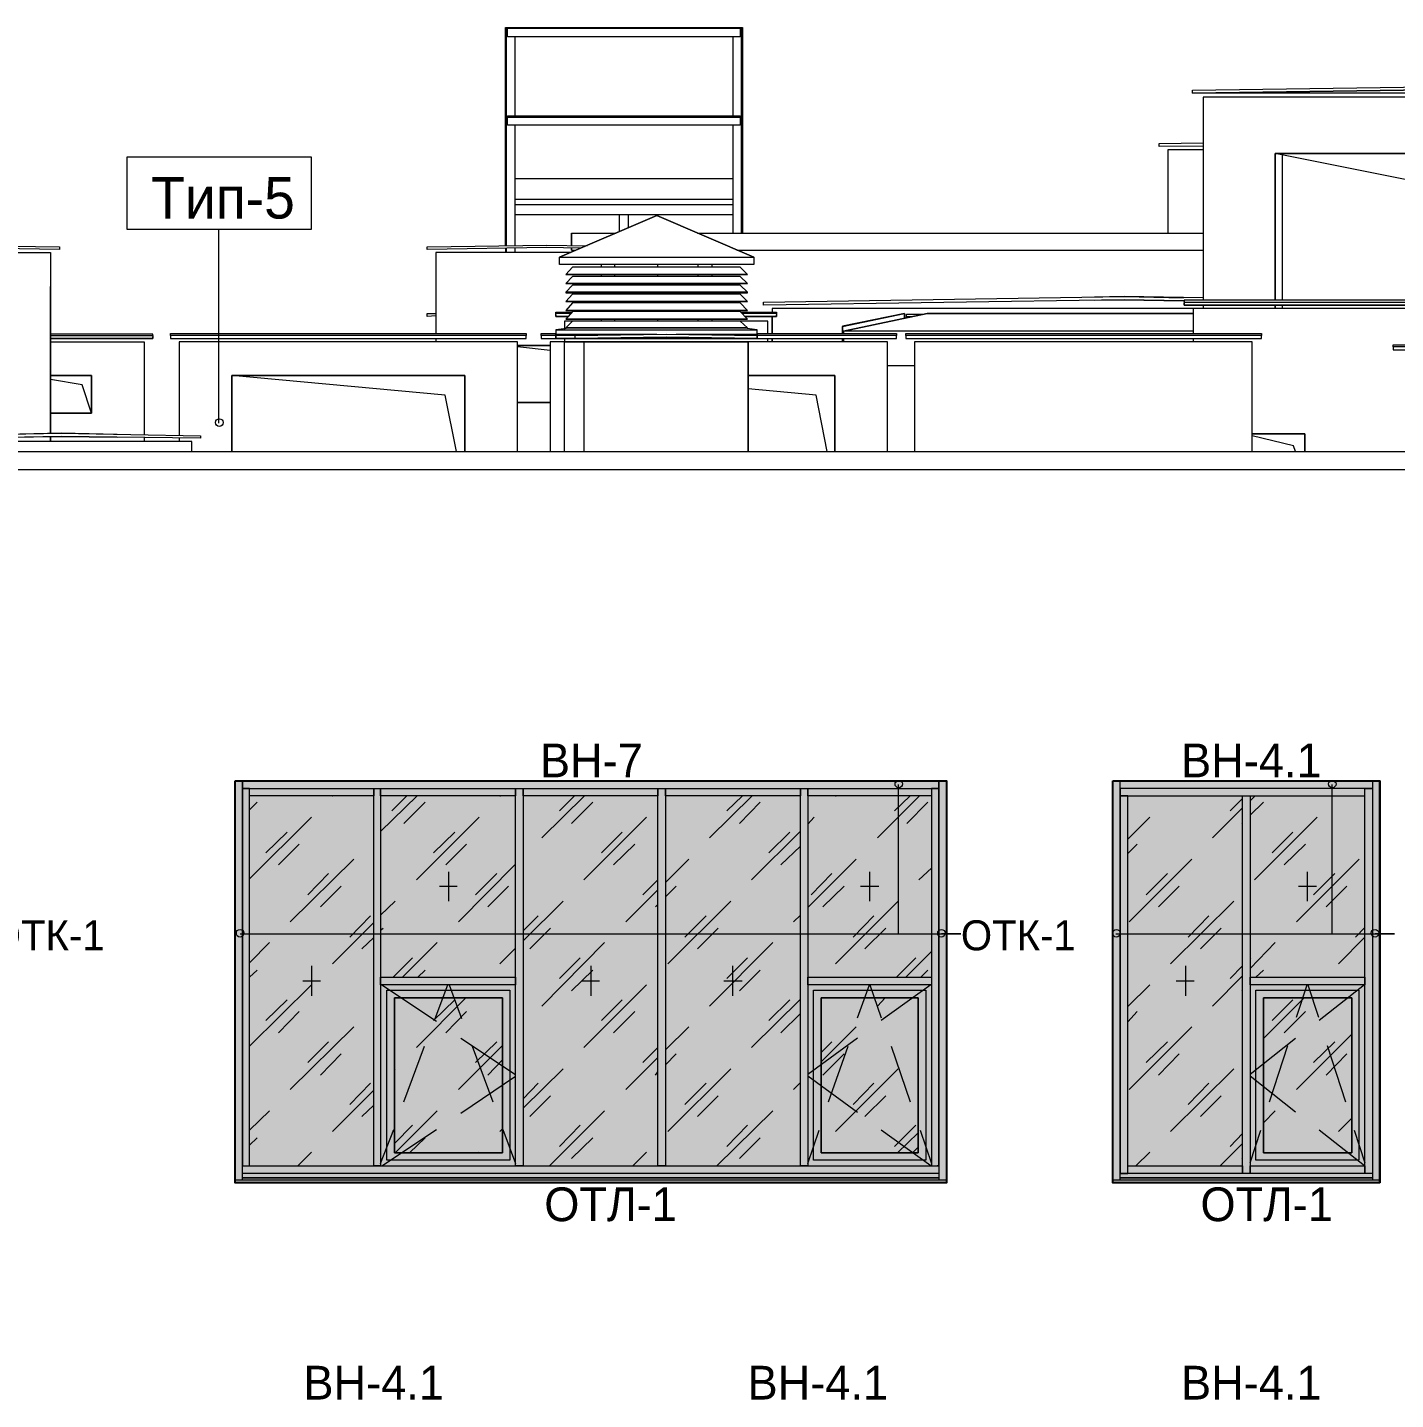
# Model space of a CAD drawing. Header units: millimetres. Extents: x 2294 to 908349, y -83289 to 219220.
# Drawn here: x 322409 to 331641, y 100842 to 110101 of the extents above; entities that cross this region are included whole.
import ezdxf

# ---------------------------------------------------------------- set-up
doc = ezdxf.new("R2010")
doc.units = ezdxf.units.MM
doc.layers.add('PDF _Геометрия', color=7, linetype='Continuous')
doc.layers.add('PDF _Текст', color=7, linetype='Continuous')

msp = doc.modelspace()

# ---------------------------------------------------------------- hatches: boundary and pattern name
at = {"transparency": 33554551}
h = msp.add_hatch(color=3, dxfattribs=at)
h.dxf.hatch_style = 1
h.paths.add_polyline_path([(323810.5, 105017.1), (328610.8, 105017.1), (328610.8, 102303.7), (323810.5, 102303.7)])
h = msp.add_hatch(color=3, dxfattribs=at)
h.dxf.hatch_style = 1
h.paths.add_polyline_path([(329732.6, 105017.1), (331531.6, 105017.1), (331531.6, 102303.7), (329732.6, 102303.7)])

# ---------------------------------------------------------------- linework, layer by layer
for points in [[(323810.5, 105017.1), (328610.8, 105017.1), (328610.8, 102303.7), (323810.5, 102303.7)], [(329732.6, 105017.1), (331531.6, 105017.1), (331531.6, 102303.7), (329732.6, 102303.7)]]:
    msp.add_lwpolyline(points, close=True)
at = {"layer": 'PDF _Геометрия', "lineweight": 9}
for points in [[(325635, 108627.9), (325635, 110101), (325639.2, 110101), (325698.5, 110101)], [(327171.6, 110101), (327226.6, 110101), (327235.1, 110101), (327235.1, 108712.5)], [(325698.5, 110037.5), (325698.5, 109504.1)], [(327171.6, 109504.1), (327171.6, 110037.5)], [(333042.8, 109677.7), (332327.5, 109686.1), (334389, 109656.5), (334389, 109677.7), (333042.8, 109694.6), (336340.4, 109694.6), (336340.4, 109677.7), (334389, 109677.7), (334389, 109656.5), (336340.4, 109656.5), (330270.2, 109656.5), (332327.5, 109686.1), (330270.2, 109656.5), (330270.2, 109677.7), (332327.5, 109707.3), (334389, 109677.7)], [(336264.2, 108259.6), (336264.2, 109631.1), (334312.8, 109631.1), (334312.8, 108259.6), (334312.8, 109631.1), (330342.2, 109631.1), (330342.2, 108259.6)], [(325698.5, 109440.6), (325698.5, 108632.1)], [(327171.6, 108712.5), (327171.6, 109440.6)], [(330342.2, 109300.9), (330045.8, 109296.7), (330045.8, 109317.8), (330342.2, 109322.1)], [(330342.2, 109275.5), (330105.1, 109275.5), (330105.1, 108712.5)], [(332107.3, 108259.6), (331976.1, 109021.5), (330829, 109250.1)], [(330875.5, 109250.1), (330875.5, 108259.6)], [(325698.5, 109080.8), (327171.6, 109080.8)], [(325698.5, 108941.1), (327171.6, 108941.1)], [(327171.6, 108903), (325698.5, 108903)], [(325698.5, 108839.5), (327171.6, 108839.5)], [(326032.9, 108500.9), (325999, 108500.9), (325999, 108551.7), (326655.2, 108831), (327311.3, 108551.7), (327311.3, 108500.9), (327277.4, 108500.9)], [(327311.3, 108551.7), (326655.2, 108831), (325999, 108551.7)], [(326401.2, 108839.5), (326401.2, 108721)], [(326464.7, 108750.6), (326464.7, 108839.5)], [(323700.5, 107429.9), (323700.5, 108737.9)], [(326079.5, 108712.5), (326079.5, 108632.1), (326079.5, 108712.5), (326380, 108712.5)], [(326930.3, 108712.5), (330342.2, 108712.5)], [(326138.7, 108610.9), (325914.4, 108615.2), (325105.9, 108602.5), (325105.9, 108619.4), (325914.4, 108632.1), (326185.3, 108627.9)], [(321063.3, 108246.9), (321063.3, 108581.3), (322460.2, 108581.3), (322566, 108581.3), (322566, 107357.9), (322566, 108352.7)], [(326071, 108581.3), (325165.1, 108581.3), (325165.1, 108035.2)], [(325635, 108610.9), (325635, 108581.3)], [(325698.5, 108610.9), (325698.5, 108581.3)], [(326079.5, 108598.2), (326079.5, 108610.9), (326079.5, 108598.2), (326109.1, 108598.2)], [(327197, 108598.2), (330342.2, 108598.2)], [(327268.9, 108433.1), (327218.2, 108483.9), (326087.9, 108483.9), (326041.4, 108433.1)], [(326041.4, 108433.1), (327268.9, 108433.1), (326041.4, 108433.1)], [(326282.6, 108483.9), (326282.6, 108500.9)], [(326282.6, 108420.4), (326282.6, 108433.1)], [(326371.5, 108500.9), (326371.5, 108483.9)], [(326371.5, 108433.1), (326371.5, 108420.4)], [(326663.6, 108483.9), (326663.6, 108500.9)], [(326663.6, 108420.4), (326663.6, 108433.1)], [(326934.5, 108483.9), (326934.5, 108500.9)], [(326934.5, 108420.4), (326934.5, 108433.1)], [(327027.7, 108500.9), (327027.7, 108483.9)], [(327027.7, 108433.1), (327027.7, 108420.4)], [(327268.9, 108373.9), (327218.2, 108420.4), (326087.9, 108420.4), (326041.4, 108373.9)], [(326041.4, 108373.9), (327268.9, 108373.9), (326041.4, 108373.9)], [(327268.9, 108314.6), (327218.2, 108361.2), (326087.9, 108361.2), (326041.4, 108314.6)], [(326282.6, 108361.2), (326282.6, 108373.9)], [(326371.5, 108373.9), (326371.5, 108361.2)], [(326663.6, 108361.2), (326663.6, 108373.9)], [(326934.5, 108361.2), (326934.5, 108373.9)], [(327027.7, 108373.9), (327027.7, 108361.2)], [(327268.9, 108251.1), (327218.2, 108301.9), (326087.9, 108301.9), (326041.4, 108251.1)], [(326041.4, 108251.1), (327268.9, 108251.1), (326041.4, 108251.1)], [(327268.9, 108191.8), (327218.2, 108242.6), (326087.9, 108242.6), (326041.4, 108191.8)], [(326282.6, 108301.9), (326282.6, 108310.4)], [(326282.6, 108242.6), (326282.6, 108251.1)], [(326371.5, 108310.4), (326371.5, 108301.9)], [(326371.5, 108251.1), (326371.5, 108242.6)], [(326663.6, 108301.9), (326663.6, 108310.4)], [(326663.6, 108242.6), (326663.6, 108251.1)], [(326934.5, 108301.9), (326934.5, 108310.4)], [(326934.5, 108242.6), (326934.5, 108251.1)], [(327027.7, 108310.4), (327027.7, 108301.9)], [(327027.7, 108251.1), (327027.7, 108242.6)], [(329609.8, 108259.6), (329808.8, 108263.8), (327374.8, 108225.7), (327374.8, 108246.9), (329808.8, 108285), (329609.8, 108280.7)], [(330342.2, 108276.5), (329808.8, 108285), (330210.9, 108276.5)], [(330215.2, 108255.3), (329808.8, 108263.8), (330210.9, 108255.3)], [(337098.1, 108259.6), (333076.7, 108259.6), (333076.7, 108255.3), (332327.5, 108255.3), (332327.5, 108259.6), (330215.2, 108259.6), (330215.2, 108246.9), (337330.9, 108246.9)], [(330215.2, 108246.9), (330215.2, 108225.7), (337123.5, 108225.7), (330215.2, 108225.7), (330215.2, 108242.6)], [(325165.1, 108153.8), (325105.9, 108149.5), (325105.9, 108170.7), (325165.1, 108170.7)], [(326079.5, 108170.7), (325973.6, 108170.7), (325973.6, 108179.1), (326087.9, 108179.1)], [(325973.6, 108162.2), (325973.6, 108149.5), (326058.3, 108149.5), (325973.6, 108149.5), (325973.6, 108170.7)], [(326041.4, 108191.8), (327268.9, 108191.8), (326041.4, 108191.8)], [(327268.9, 108132.6), (327218.2, 108183.4), (326087.9, 108183.4), (326041.4, 108132.6)], [(326282.6, 108183.4), (326282.6, 108191.8)], [(326371.5, 108191.8), (326371.5, 108183.4)], [(326663.6, 108183.4), (326663.6, 108191.8)], [(326934.5, 108183.4), (326934.5, 108191.8)], [(327027.7, 108191.8), (327027.7, 108183.4)], [(327222.4, 108179.1), (327463.7, 108179.1), (327463.7, 108170.7), (327230.9, 108170.7)], [(327463.7, 108170.7), (327463.7, 108149.5), (327252, 108149.5), (327463.7, 108149.5), (327463.7, 108162.2)], [(330342.2, 108225.7), (330342.2, 108204.5), (327434, 108204.5), (327434, 108179.1)], [(330274.4, 108052.2), (327916.6, 108052.2), (327916.6, 108035.2), (327916.6, 108052.2), (328479.6, 108170.7), (330274.4, 108170.7), (328479.6, 108170.7), (330274.4, 108170.7), (328479.6, 108170.7), (327916.6, 108052.2)], [(328327.2, 108170.7), (328327.2, 108170.7)], [(328327.2, 108170.7), (328327.2, 108170.7)], [(328339.9, 108141.1), (328339.9, 108145.3), (328339.9, 108149.5), (328339.9, 108166.4), (328454.2, 108166.4)], [(328339.9, 108149.5), (328373.8, 108149.5)], [(337102.3, 108204.5), (330274.4, 108204.5), (330274.4, 108035.2)], [(330875.5, 108225.7), (330875.5, 108204.5)], [(326079.5, 108073.3), (325973.6, 108060.6), (327332.4, 108060.6), (327230.9, 108073.3)], [(325973.6, 108060.6), (325973.6, 108009.8), (325973.6, 108001.4), (327332.4, 108001.4), (327332.4, 108009.8), (327332.4, 108060.6)], [(326041.4, 108073.3), (326087.9, 108119.9), (326032.9, 108119.9), (326032.9, 108064.9)], [(326041.4, 108132.6), (327268.9, 108132.6), (326041.4, 108132.6)], [(326041.4, 108073.3), (327268.9, 108073.3), (326041.4, 108073.3)], [(327218.2, 108119.9), (326087.9, 108119.9)], [(326282.6, 108119.9), (326282.6, 108132.6)], [(326371.5, 108132.6), (326371.5, 108119.9)], [(326663.6, 108119.9), (326663.6, 108132.6)], [(326934.5, 108119.9), (326934.5, 108132.6)], [(327027.7, 108132.6), (327027.7, 108119.9)], [(327404.4, 108035.2), (327404.4, 108119.9), (327218.2, 108119.9), (327268.9, 108073.3)], [(327908.1, 108035.2), (327908.1, 108081.8)], [(328361.1, 108145.3), (328339.9, 108145.3)], [(322566, 108022.5), (323256, 108022.5), (323256, 108031), (322566, 108031)], [(323256, 108022.5), (323256, 108001.4), (322566, 108001.4), (323256, 108001.4), (323256, 108014.1)], [(322566, 107980.2), (323090.9, 107980.2), (323196.7, 107980.2), (323196.7, 107353.7)], [(323374.5, 108022.5), (323374.5, 108001.4), (325774.7, 108001.4), (325774.7, 108022.5)], [(323374.5, 108014.1), (323374.5, 108001.4), (325774.7, 108001.4), (325774.7, 108014.1)], [(325715.4, 107239.4), (325715.4, 107980.2), (323433.8, 107980.2), (323433.8, 107349.5)], [(325165.1, 108001.4), (325165.1, 107980.2)], [(326786.4, 108031), (327332.4, 108031), (327332.4, 108022.5), (327332.4, 108001.4), (325973.6, 108001.4), (325973.6, 108022.5), (325876.3, 108022.5), (325876.3, 108035.2), (325973.6, 108035.2)], [(325876.3, 108022.5), (325876.3, 108001.4), (328272.2, 108001.4), (328272.2, 108022.5)], [(325876.3, 108014.1), (325876.3, 108001.4), (328272.2, 108001.4), (328272.2, 108014.1)], [(328212.9, 107239.4), (328212.9, 107980.2), (325935.5, 107980.2), (325935.5, 107239.4)], [(326104.9, 108022.5), (325973.6, 108022.5), (325973.6, 108031), (326655.2, 108031)], [(326032.9, 108001.4), (326032.9, 107980.2)], [(326032.9, 107239.4), (326032.9, 107980.2), (327273.2, 107980.2), (327273.2, 107239.4), (327273.2, 107980.2), (326164.1, 107980.2), (326164.1, 107239.4)], [(327332.4, 108035.2), (328272.2, 108035.2), (328272.2, 108022.5), (327332.4, 108022.5)], [(327404.4, 107980.2), (327404.4, 108001.4)], [(327908.1, 108001.4), (327908.1, 107980.2), (327908.1, 108001.4)], [(327908.1, 107980.2), (327908.1, 108001.4)], [(328335.7, 108022.5), (328335.7, 108001.4), (330735.8, 108001.4), (330735.8, 108022.5)], [(328335.7, 108014.1), (328335.7, 108001.4), (330735.8, 108001.4), (330735.8, 108014.1)], [(330672.3, 107239.4), (330672.3, 107980.2), (328394.9, 107980.2), (328394.9, 107239.4)], [(330274.4, 108001.4), (330274.4, 107980.2)], [(325935.5, 107920.9), (325715.4, 107946.3)], [(331624.8, 107946.3), (331624.8, 107925.2), (333893.7, 107925.2), (333893.7, 107946.3)], [(331624.8, 107937.9), (331624.8, 107925.2), (333893.7, 107925.2), (333893.7, 107937.9)], [(328212.9, 107819.3), (328394.9, 107819.3)], [(322841.2, 107497.6), (322777.7, 107688.1), (322566, 107726.2)], [(325304.8, 107239.4), (325228.6, 107620.4), (323789.4, 107751.6)], [(327806.5, 107239.4), (327730.4, 107620.4), (327273.2, 107662.7)], [(322566, 107582.3), (322566, 107357.9)], [(321918.4, 107349.5), (322638, 107362.2), (322265.5, 107353.7)], [(322265.5, 107336.8), (322638, 107341), (322138.5, 107332.5)], [(322566, 107341), (322566, 107307.1)], [(323014.7, 107353.7), (322638, 107362.2), (323577.7, 107345.2), (323577.7, 107328.3), (322638, 107341), (323014.7, 107336.8)], [(323196.7, 107332.5), (323196.7, 107307.1)], [(323433.8, 107328.3), (323433.8, 107307.1)], [(330964.4, 107239.4), (330951.7, 107277.5), (330672.3, 107345.2)], [(314002.5, 107116.7), (314002.5, 107239.4), (365586.6, 107239.4), (365586.6, 107116.7), (314002.5, 107116.7), (314002.5, 107239.4)], [(323518.5, 107239.4), (323518.5, 107307.1), (321761.7, 107307.1)], [(323810.5, 102329.1), (323810.5, 102324.8), (323810.5, 105017.1), (326549.3, 105017.1), (328610.8, 105017.1), (328610.8, 102316.4), (328610.8, 102392.6), (328610.8, 103666.7), (328610.8, 104940.9), (328610.8, 105017.1), (328560, 105017.1), (328560, 104940.9), (328560, 103666.7), (328560, 104966.3), (328509.2, 104966.3), (328509.2, 103666.7), (328509.2, 102418), (328560, 102418), (328560, 103666.7), (328560, 102392.6), (328560, 102324.8)], [(323861.3, 102324.8), (323861.3, 102392.6), (323861.3, 103666.7), (323861.3, 104940.9), (323861.3, 105017.1), (323861.3, 104966.3), (323861.3, 103666.7), (323861.3, 102418), (323907.9, 102418), (323907.9, 103666.7), (323907.9, 104966.3), (323861.3, 104966.3), (323886.7, 104966.3), (324771.4, 104966.3), (325728.1, 104966.3), (326689, 104966.3), (327649.9, 104966.3), (328534.6, 104966.3), (328560, 104966.3), (328560, 105017.1), (328534.6, 105017.1), (327649.9, 105017.1), (326689, 105017.1), (325728.1, 105017.1), (324771.4, 105017.1), (323886.7, 105017.1), (323861.3, 105017.1), (323810.5, 105017.1), (323810.5, 104940.9), (323810.5, 103666.7), (323810.5, 102392.6), (323810.5, 102316.4)], [(329783.4, 102324.8), (329783.4, 102392.6), (329783.4, 103666.7), (329783.4, 102367.2), (329834.2, 102367.2), (329834.2, 103666.7), (329834.2, 104915.5), (329783.4, 104915.5), (329783.4, 103666.7), (329783.4, 104940.9), (329783.4, 105017.1), (329732.6, 105017.1), (329732.6, 104940.9), (329732.6, 103666.7), (329732.6, 102392.6), (329732.6, 102316.4), (329732.6, 105017.1), (331535.9, 105017.1), (331535.9, 102316.4), (331535.9, 102392.6), (331535.9, 103666.7), (331535.9, 104940.9), (331535.9, 105017.1), (331485.1, 105017.1), (331485.1, 104940.9), (331485.1, 103666.7), (331485.1, 102392.6), (331485.1, 102324.8)], [(324466.7, 104915.5), (324470.9, 104915.5)], [(324792.6, 104674.2), (325038.1, 104915.5)], [(324868.8, 104813.9), (324970.4, 104915.5)], [(325596.9, 104915.5), (325601.1, 104915.5)], [(325880.5, 104631.8), (326168.4, 104915.5)], [(325999, 104813.9), (326100.6, 104915.5)], [(326731.4, 104915.5), (326731.4, 104915.5)], [(327010.7, 104631.8), (327298.6, 104915.5)], [(327129.3, 104813.9), (327235.1, 104915.5)], [(327861.6, 104915.5), (327865.8, 104915.5)], [(328145.2, 104631.8), (328428.8, 104915.5)], [(328259.5, 104813.9), (328365.3, 104915.5)], [(328284.9, 104991.7), (328284.9, 103984.2), (328708.2, 103984.2), (328577, 103984.2)], [(330122, 104915.5), (330126.3, 104915.5)], [(330659.6, 104881.6), (330693.5, 104915.5)], [(331209.9, 104991.7), (331209.9, 103984.2), (331633.2, 103984.2), (331502, 103984.2)], [(331256.5, 104915.5), (331256.5, 104915.5)], [(323907.9, 104822.3), (323958.7, 104873.1)], [(324949.2, 104729.2), (325093.2, 104873.1)], [(326079.5, 104729.2), (326223.4, 104873.1)], [(327213.9, 104729.2), (327353.6, 104873.1)], [(328344.1, 104729.2), (328483.8, 104873.1)], [(330405.6, 104631.8), (330608.8, 104835)], [(330524.2, 104813.9), (330608.8, 104898.5)], [(330659.6, 104784.2), (330748.5, 104873.1)], [(323907.9, 104356.7), (324327, 104771.5)], [(325033.9, 104348.2), (325457.2, 104771.5)], [(326164.1, 104348.2), (326587.4, 104771.5)], [(327675.3, 104725), (327717.7, 104771.5)], [(329834.2, 104623.4), (329982.3, 104771.5)], [(330604.6, 104729.2), (330608.8, 104733.4)], [(330689.3, 104348.2), (331112.6, 104771.5)], [(324018, 104530.3), (324161.9, 104669.9)], [(325148.2, 104530.3), (325292.1, 104669.9)], [(326282.6, 104530.3), (326422.3, 104669.9)], [(327294.3, 104348.2), (327624.5, 104678.4)], [(327412.9, 104530.3), (327552.6, 104669.9)], [(330807.8, 104530.3), (330947.5, 104669.9)], [(324102.6, 104449.8), (324242.3, 104589.5)], [(325232.8, 104449.8), (325372.5, 104589.5)], [(326363.1, 104449.8), (326507, 104589.5)], [(327493.3, 104449.8), (327624.5, 104576.8)], [(329834.2, 104526), (329897.7, 104589.5)], [(330888.2, 104449.8), (331032.1, 104589.5)], [(324183, 104064.6), (324610.6, 104487.9)], [(325317.5, 104064.6), (325702.7, 104454.1)], [(326714.4, 104331.3), (326871, 104487.9)], [(327675.3, 104162), (328001.3, 104487.9)], [(329842.6, 104064.6), (330266, 104487.9)], [(330972.9, 104064.6), (331396.2, 104487.9)], [(324301.6, 104246.6), (324441.3, 104390.6)], [(325249.8, 104403.3), (325249.8, 104204.3)], [(325431.8, 104246.6), (325575.7, 104390.6)], [(327696.5, 104246.6), (327836.2, 104390.6)], [(328090.2, 104403.3), (328090.2, 104204.3)], [(328424.6, 104348.2), (328509.2, 104428.7)], [(329956.9, 104246.6), (330100.9, 104390.6)], [(331044.8, 104403.3), (331044.8, 104204.3)], [(331087.2, 104246.6), (331231.1, 104390.6)], [(324386.2, 104166.2), (324525.9, 104305.9)], [(325190.5, 104305.9), (325309, 104305.9)], [(325516.5, 104166.2), (325656.2, 104305.9)], [(326447.7, 104064.6), (326663.6, 104280.5)], [(326562, 104246.6), (326663.6, 104348.2)], [(326714.4, 104233.9), (326786.4, 104305.9)], [(327776.9, 104166.2), (327920.8, 104305.9)], [(328030.9, 104305.9), (328153.7, 104305.9)], [(330041.6, 104166.2), (330181.3, 104305.9)], [(330985.6, 104305.9), (331108.3, 104305.9)], [(331171.8, 104166.2), (331311.5, 104305.9)], [(324792.6, 104111.2), (324890, 104204.3)], [(325753.5, 103937.6), (326024.4, 104204.3)], [(326646.7, 104166.2), (326663.6, 104183.1)], [(326731.4, 103781), (327154.7, 104204.3)], [(327861.6, 103781), (328284.9, 104204.3)], [(330122, 103781), (330549.6, 104204.3)], [(324585.2, 103963), (324724.9, 104106.9)], [(325753.5, 104005.4), (325855.1, 104106.9)], [(326845.6, 103963), (326989.6, 104106.9)], [(327578, 104064.6), (327624.5, 104111.2)], [(327980.1, 103963), (328119.8, 104106.9)], [(330240.6, 103963), (330380.2, 104106.9)], [(323844.4, 103984.2), (328708.2, 103984.2)], [(324466.7, 103781), (324746, 104060.4)], [(324792.6, 104009.6), (324809.5, 104022.3)], [(325800.1, 103882.6), (325939.8, 104022.3)], [(326930.3, 103882.6), (327070, 104022.3)], [(328060.5, 103882.6), (328200.2, 104022.3)], [(329753.8, 103984.2), (331633.2, 103984.2)], [(330325.2, 103882.6), (330464.9, 104022.3)], [(331370.8, 103963), (331434.3, 104026.5)], [(323907.9, 103789.5), (324043.4, 103924.9)], [(324665.6, 103882.6), (324746, 103958.8)], [(324940.8, 103692.1), (325173.6, 103924.9)], [(325880.5, 103497.4), (326303.8, 103924.9)], [(327010.7, 103497.4), (327438.3, 103924.9)], [(330659.6, 103751.4), (330829, 103924.9)], [(331256.5, 103781), (331434.3, 103963)], [(324877.3, 103692.1), (325008.5, 103823.3)], [(325596.9, 103781), (325702.7, 103886.8)], [(325999, 103683.6), (326138.7, 103823.3)], [(327129.3, 103683.6), (327268.9, 103823.3)], [(328272.2, 103692.1), (328403.4, 103823.3)], [(328335.7, 103692.1), (328509.2, 103865.7)], [(330659.6, 103819.1), (330663.9, 103823.3)], [(323907.9, 103692.1), (323958.7, 103738.7)], [(324327, 103768.3), (324327, 103565.1)], [(325042.4, 103692.1), (325093.2, 103738.7)], [(326079.5, 103599), (326223.4, 103738.7)], [(326210.7, 103768.3), (326210.7, 103565.1)], [(327167.4, 103768.3), (327167.4, 103565.1)], [(327213.9, 103599), (327353.6, 103738.7)], [(328437.3, 103692.1), (328483.8, 103738.7)], [(330223.6, 103768.3), (330223.6, 103565.1)], [(330524.2, 103683.6), (330608.8, 103768.3)], [(330697.7, 103692.1), (330748.5, 103738.7)], [(323907.9, 103226.5), (324327, 103641.3)], [(324267.7, 103666.7), (324386.2, 103666.7)], [(324801.1, 103641.3), (325169.4, 103395.8)], [(325160.9, 103412.7), (325245.5, 103641.3)], [(325254, 103641.3), (325338.7, 103412.7)], [(326151.4, 103666.7), (326269.9, 103666.7)], [(326164.1, 103218), (326587.4, 103641.3)], [(327108.1, 103666.7), (327230.9, 103666.7)], [(328009.7, 103417), (328090.2, 103641.3)], [(328094.4, 103641.3), (328170.6, 103417)], [(328505, 103641.3), (328170.6, 103400)], [(329834.2, 103493.2), (329982.3, 103641.3)], [(330160.1, 103666.7), (330282.9, 103666.7)], [(330405.6, 103497.4), (330608.8, 103700.6)], [(330972.9, 103421.2), (331044.8, 103641.3)], [(331049.1, 103641.3), (331121, 103421.2)], [(331430, 103641.3), (331125.3, 103400)], [(324018, 103400), (324161.9, 103539.7)], [(325033.9, 103218), (325368.3, 103552.4)], [(325148.2, 103400), (325292.1, 103539.7)], [(326282.6, 103400), (326422.3, 103539.7)], [(327294.3, 103218), (327624.5, 103543.9)], [(327412.9, 103400), (327552.6, 103539.7)], [(328145.2, 103497.4), (328196, 103552.4)], [(330604.6, 103599), (330608.8, 103603.2)], [(330748.5, 103277.3), (331023.7, 103552.4)], [(330807.8, 103400), (330947.5, 103539.7)], [(324102.6, 103315.4), (324242.3, 103459.3)], [(325232.8, 103315.4), (325372.5, 103459.3)], [(326363.1, 103315.4), (326507, 103459.3)], [(327493.3, 103315.4), (327624.5, 103446.6)], [(329834.2, 103391.6), (329897.7, 103459.3)], [(330888.2, 103315.4), (331032.1, 103459.3)], [(324183, 102934.4), (324610.6, 103357.7)], [(326714.4, 103201.1), (326871, 103357.7)], [(327764.2, 103120.6), (328001.3, 103357.7)], [(329842.6, 102934.4), (330266, 103357.7)], [(324301.6, 103116.4), (324441.3, 103256.1)], [(325334.4, 103281.5), (325702.7, 103036)], [(325431.8, 103116.4), (325575.7, 103256.1)], [(328009.7, 103281.5), (327675.3, 103036)], [(327764.2, 103184.1), (327836.2, 103256.1)], [(329956.9, 103116.4), (330100.9, 103256.1)], [(330964.4, 103277.3), (330659.6, 103036)], [(330972.9, 102934.4), (331345.4, 103306.9)], [(331087.2, 103116.4), (331231.1, 103256.1)], [(324386.2, 103031.7), (324525.9, 103175.7)], [(324949.2, 102849.7), (325088.9, 103226.5)], [(325317.5, 102934.4), (325613.8, 103230.7)], [(325410.6, 103226.5), (325550.3, 102849.7)], [(326447.7, 102934.4), (326663.6, 103150.3)], [(326562, 103116.4), (326663.6, 103218)], [(326714.4, 103099.5), (326786.4, 103175.7)], [(327776.9, 103031.7), (327920.8, 103175.7)], [(327815, 102849.7), (327946.2, 103226.5)], [(328238.3, 103226.5), (328365.3, 102849.7)], [(330041.6, 103031.7), (330181.3, 103175.7)], [(330790.9, 102849.7), (330913.6, 103230.7)], [(331171.8, 103031.7), (331311.5, 103175.7)], [(331180.3, 103230.7), (331303.1, 102849.7)], [(324885.7, 103069.8), (324890, 103074.1)], [(325516.5, 103031.7), (325613.8, 103133.3)], [(325753.5, 102807.4), (326024.4, 103074.1)], [(326731.4, 102650.8), (327154.7, 103074.1)], [(327861.6, 102650.8), (328284.9, 103074.1)], [(330122, 102650.8), (330549.6, 103074.1)], [(324585.2, 102832.8), (324724.9, 102976.7)], [(325334.4, 102773.5), (325702.7, 103023.3)], [(325753.5, 102870.9), (325855.1, 102976.7)], [(326646.7, 103031.7), (326663.6, 103052.9)], [(326845.6, 102832.8), (326989.6, 102976.7)], [(327578, 102934.4), (327624.5, 102981)], [(328009.7, 102777.8), (327675.3, 103023.3)], [(327980.1, 102832.8), (328119.8, 102976.7)], [(330240.6, 102832.8), (330380.2, 102976.7)], [(330964.4, 102782), (330659.6, 103023.3)], [(324466.7, 102650.8), (324746, 102930.2)], [(325800.1, 102752.4), (325939.8, 102892.1)], [(326930.3, 102752.4), (327070, 102892.1)], [(328060.5, 102752.4), (328200.2, 102892.1)], [(330325.2, 102752.4), (330464.9, 102892.1)], [(323907.9, 102659.2), (324043.4, 102790.5)], [(324665.6, 102752.4), (324746, 102828.6)], [(324890, 102506.8), (325173.6, 102790.5)], [(325931.3, 102418), (326303.8, 102790.5)], [(327061.5, 102418), (327438.3, 102790.5)], [(330748.5, 102710), (330829, 102790.5)], [(324885.7, 102570.3), (325008.5, 102693.1)], [(325999, 102549.2), (326138.7, 102693.1)], [(327129.3, 102549.2), (327268.9, 102693.1)], [(328259.5, 102549.2), (328403.4, 102693.1)], [(331256.5, 102650.8), (331345.4, 102739.7)], [(323907.9, 102557.6), (323958.7, 102608.4)], [(324792.6, 102434.9), (324881.5, 102663.5)], [(324801.1, 102418), (325169.4, 102663.5)], [(324987.3, 102506.8), (325093.2, 102608.4)], [(325596.9, 102650.8), (325613.8, 102667.7)], [(325618.1, 102663.5), (325702.7, 102434.9)], [(326079.5, 102468.8), (326223.4, 102608.4)], [(327213.9, 102468.8), (327353.6, 102608.4)], [(327675.3, 102434.9), (327751.5, 102659.2)], [(328505, 102418), (328170.6, 102659.2)], [(328280.7, 102506.8), (328420.3, 102642.3)], [(328433, 102659.2), (328509.2, 102434.9)], [(330524.2, 102549.2), (330608.8, 102638.1)], [(330659.6, 102439.1), (330731.6, 102659.2)], [(331430, 102418), (331125.3, 102659.2)], [(331362.3, 102659.2), (331434.3, 102439.1)], [(324233.8, 102418), (324327, 102511.1)], [(325453, 102506.8), (325457.2, 102511.1)], [(326494.3, 102418), (326587.4, 102511.1)], [(328382.2, 102506.8), (328420.3, 102544.9)], [(329889.2, 102418), (329982.3, 102511.1)], [(330456.4, 102418), (330608.8, 102570.3)], [(331112.6, 102506.8), (331112.6, 102511.1)], [(328534.6, 102367.2), (327649.9, 102367.2), (326689, 102367.2), (325728.1, 102367.2), (324771.4, 102367.2), (323886.7, 102367.2), (323861.3, 102367.2), (323861.3, 102418), (323886.7, 102418), (324771.4, 102418), (325728.1, 102418), (326689, 102418), (327649.9, 102418), (328534.6, 102418)], [(328560, 102418), (328547.3, 102418)], [(330604.6, 102468.8), (330608.8, 102473)], [(328610.8, 102329.1), (328610.8, 102324.8), (328610.8, 102303.7), (323810.5, 102303.7), (323810.5, 102307.9)], [(323810.5, 102303.7), (323810.5, 102324.8), (328610.8, 102324.8)], [(328560, 102367.2), (323861.3, 102367.2)], [(328560, 102337.5), (323861.3, 102337.5), (328560, 102337.5)], [(328560, 102337.5), (323861.3, 102337.5)], [(331535.9, 102307.9), (331535.9, 102303.7), (329732.6, 102303.7), (329732.6, 102324.8), (329732.6, 102329.1)], [(329732.6, 102324.8), (331535.9, 102324.8)], [(331485.1, 102367.2), (329783.4, 102367.2)], [(331485.1, 102337.5), (329783.4, 102337.5), (331485.1, 102337.5)], [(331485.1, 102337.5), (329783.4, 102337.5)], [(331535.9, 102329.1), (331535.9, 102324.8), (331535.9, 102303.7)], [(328610.8, 102307.9), (328610.8, 102303.7)], [(329732.6, 102303.7), (329732.6, 102307.9)]]:
    msp.add_lwpolyline(points, dxfattribs=at)
for points in [[(325639.2, 108627.9), (325639.2, 110101)], [(325647.7, 110101), (327218.2, 110101), (327218.2, 110096.7), (327218.2, 110037.5), (325647.7, 110037.5), (325647.7, 110096.7)], [(325647.7, 110096.7), (327218.2, 110096.7)], [(327226.6, 110101), (327226.6, 108712.5)], [(325647.7, 109504.1), (327218.2, 109504.1), (327218.2, 109495.6), (327218.2, 109440.6), (325647.7, 109440.6), (325647.7, 109495.6)], [(325647.7, 109495.6), (327218.2, 109495.6)], [(323082.5, 109228.9), (324322.7, 109228.9), (324322.7, 108737.9), (323082.5, 108737.9)], [(330829, 109250.1), (330829, 108259.6), (330829, 109250.1), (332204.7, 109250.1), (332204.7, 108259.6), (332204.7, 109250.1)], [(319183.8, 108619.4), (320906.7, 108649), (321004, 108644.8), (321816.8, 108632.1), (322625.3, 108619.4), (322625.3, 108602.5), (321816.8, 108615.2), (321004, 108602.5), (321004, 108619.4), (321816.8, 108632.1), (321147.9, 108623.6), (321004, 108627.9), (320906.7, 108627.9), (319183.8, 108602.5)], [(325639.2, 108581.3), (325639.2, 108610.9)], [(325999, 108551.7), (327311.3, 108551.7), (327311.3, 108500.9), (325999, 108500.9)], [(326041.4, 108314.6), (326041.4, 108310.4), (327268.9, 108310.4), (327268.9, 108314.6)], [(327434, 108149.5), (327434, 108035.2)], [(328327.2, 108170.7), (328327.2, 108136.8), (328327.2, 108170.7), (327908.1, 108086), (327908.1, 108035.2), (327908.1, 108081.8)], [(328327.2, 108136.8), (328327.2, 108170.7)], [(330829, 108204.5), (330829, 108225.7)], [(325774.7, 108022.5), (323374.5, 108022.5), (323374.5, 108035.2), (325774.7, 108035.2)], [(326104.9, 108001.4), (326104.9, 108022.5), (326718.7, 108031), (327332.4, 108022.5), (327332.4, 108001.4), (326718.7, 108009.8)], [(327434, 108001.4), (327434, 107980.2)], [(327916.6, 107980.2), (327916.6, 108001.4)], [(330735.8, 108022.5), (328335.7, 108022.5), (328335.7, 108035.2), (330735.8, 108035.2)], [(325715.4, 107954.8), (325935.5, 107954.8)], [(333893.7, 107946.3), (331624.8, 107946.3), (331624.8, 107959), (333893.7, 107959)], [(322566, 107751.6), (322841.2, 107751.6), (322841.2, 107497.6), (322566, 107497.6), (322841.2, 107497.6), (322841.2, 107751.6)], [(323789.4, 107751.6), (323789.4, 107239.4), (323789.4, 107751.6), (325359.8, 107751.6), (325359.8, 107239.4), (325359.8, 107751.6)], [(327273.2, 107751.6), (327857.3, 107751.6), (327857.3, 107239.4), (327857.3, 107751.6)], [(325935.5, 107569.6), (325715.4, 107569.6)], [(322566, 107307.1), (322566, 107341)], [(330672.3, 107357.9), (331027.9, 107357.9), (331027.9, 107239.4), (331027.9, 107357.9)], [(330634.2, 104966.3), (329783.4, 104966.3), (329783.4, 104915.5), (330634.2, 104915.5), (331434.3, 104915.5), (331434.3, 104966.3), (330634.2, 104966.3), (329808.8, 104966.3), (329783.4, 104966.3), (329783.4, 105017.1), (329808.8, 105017.1), (330634.2, 105017.1), (331459.7, 105017.1), (331485.1, 105017.1), (331485.1, 104966.3), (331459.7, 104966.3)], [(324746, 104915.5), (323907.9, 104915.5), (323907.9, 104966.3), (324746, 104966.3)], [(324746, 103666.7), (324746, 104966.3), (324792.6, 104966.3), (324792.6, 103666.7), (324792.6, 102418), (324746, 102418)], [(325702.7, 104915.5), (324792.6, 104915.5), (324792.6, 104966.3), (325702.7, 104966.3)], [(325702.7, 103666.7), (325702.7, 104966.3), (325753.5, 104966.3), (325753.5, 103666.7), (325753.5, 102418), (325702.7, 102418)], [(326663.6, 104915.5), (325753.5, 104915.5), (325753.5, 104966.3), (326663.6, 104966.3)], [(326663.6, 103666.7), (326663.6, 104966.3), (326714.4, 104966.3), (326714.4, 103666.7), (326714.4, 102418), (326663.6, 102418)], [(327624.5, 104915.5), (326714.4, 104915.5), (326714.4, 104966.3), (327624.5, 104966.3)], [(327624.5, 103666.7), (327624.5, 104966.3), (327675.3, 104966.3), (327675.3, 103666.7), (327675.3, 102418), (327624.5, 102418)], [(328509.2, 104915.5), (327675.3, 104915.5), (327675.3, 104966.3), (328509.2, 104966.3)], [(330659.6, 102367.2), (330608.8, 102367.2), (329834.2, 102367.2), (329834.2, 102418), (330608.8, 102418), (330608.8, 102367.2), (330608.8, 103666.7), (330608.8, 104915.5), (330659.6, 104915.5), (330659.6, 103666.7)], [(331434.3, 104940.9), (331434.3, 104966.3), (331485.1, 104966.3), (331485.1, 104940.9), (331485.1, 103666.7), (331485.1, 102367.2), (331434.3, 102367.2), (331434.3, 103666.7)], [(325702.7, 103641.3), (324792.6, 103641.3), (324792.6, 103692.1), (325702.7, 103692.1)], [(328509.2, 103641.3), (327675.3, 103641.3), (327675.3, 103692.1), (328509.2, 103692.1)], [(331434.3, 103641.3), (330659.6, 103641.3), (330659.6, 103692.1), (331434.3, 103692.1)], [(324834.9, 103603.2), (325664.6, 103603.2), (325664.6, 102456.1), (324834.9, 102456.1)], [(325664.6, 103603.2), (325664.6, 102456.1), (324834.9, 102456.1), (324834.9, 103603.2)], [(325613.8, 103552.4), (324885.7, 103552.4), (324885.7, 102506.8), (325613.8, 102506.8)], [(324885.7, 102506.8), (324885.7, 103552.4), (325613.8, 103552.4), (325613.8, 102506.8)], [(327713.4, 103603.2), (328471.1, 103603.2), (328471.1, 102456.1), (327713.4, 102456.1)], [(328471.1, 103603.2), (328471.1, 102456.1), (327713.4, 102456.1), (327713.4, 103603.2)], [(328420.3, 103552.4), (327764.2, 103552.4), (327764.2, 102506.8), (328420.3, 102506.8)], [(327764.2, 102506.8), (327764.2, 103552.4), (328420.3, 103552.4), (328420.3, 102506.8)], [(330697.7, 103603.2), (331391.9, 103603.2), (331391.9, 102456.1), (330697.7, 102456.1)], [(331391.9, 103603.2), (331391.9, 102456.1), (330697.7, 102456.1), (330697.7, 103603.2)], [(331345.4, 103552.4), (330748.5, 103552.4), (330748.5, 102506.8), (331345.4, 102506.8)], [(330748.5, 102506.8), (330748.5, 103552.4), (331345.4, 103552.4), (331345.4, 102506.8)], [(331434.3, 102367.2), (330659.6, 102367.2), (330659.6, 102418), (331434.3, 102418)]]:
    msp.add_lwpolyline(points, close=True, dxfattribs=at)
for points in [[(323679.3, 107434.1), (323679.3, 107451.1), (323687.8, 107459.5), (323704.7, 107459.5)], [(323679.3, 107434.1), (323679.3, 107451.1), (323687.8, 107459.5), (323704.7, 107459.5)], [(323704.7, 107408.7), (323687.8, 107408.7), (323679.3, 107421.4), (323679.3, 107434.1)], [(323704.7, 107408.7), (323687.8, 107408.7), (323679.3, 107421.4), (323679.3, 107434.1)], [(323704.7, 107459.5), (323717.4, 107459.5), (323730.1, 107451.1), (323730.1, 107434.1)], [(323704.7, 107459.5), (323717.4, 107459.5), (323730.1, 107451.1), (323730.1, 107434.1)], [(323730.1, 107434.1), (323730.1, 107421.4), (323717.4, 107408.7), (323704.7, 107408.7)], [(323730.1, 107434.1), (323730.1, 107421.4), (323717.4, 107408.7), (323704.7, 107408.7)], [(328263.7, 104995.9), (328263.7, 105008.6), (328272.2, 105017.1), (328289.1, 105017.1)], [(328263.7, 104995.9), (328263.7, 105008.6), (328272.2, 105017.1), (328289.1, 105017.1)], [(328289.1, 105017.1), (328301.8, 105017.1), (328314.5, 105008.6), (328314.5, 104995.9)], [(328289.1, 105017.1), (328301.8, 105017.1), (328314.5, 105008.6), (328314.5, 104995.9)], [(331188.8, 104995.9), (331188.8, 105008.6), (331197.2, 105017.1), (331214.2, 105017.1)], [(331188.8, 104995.9), (331188.8, 105008.6), (331197.2, 105017.1), (331214.2, 105017.1)], [(331214.2, 105017.1), (331226.9, 105017.1), (331239.6, 105008.6), (331239.6, 104995.9)], [(331214.2, 105017.1), (331226.9, 105017.1), (331239.6, 105008.6), (331239.6, 104995.9)], [(328289.1, 104970.5), (328272.2, 104970.5), (328263.7, 104983.2), (328263.7, 104995.9)], [(328289.1, 104970.5), (328272.2, 104970.5), (328263.7, 104983.2), (328263.7, 104995.9)], [(328314.5, 104995.9), (328314.5, 104983.2), (328301.8, 104970.5), (328289.1, 104970.5)], [(328314.5, 104995.9), (328314.5, 104983.2), (328301.8, 104970.5), (328289.1, 104970.5)], [(331214.2, 104970.5), (331197.2, 104970.5), (331188.8, 104983.2), (331188.8, 104995.9)], [(331214.2, 104970.5), (331197.2, 104970.5), (331188.8, 104983.2), (331188.8, 104995.9)], [(331239.6, 104995.9), (331239.6, 104983.2), (331226.9, 104970.5), (331214.2, 104970.5)], [(331239.6, 104995.9), (331239.6, 104983.2), (331226.9, 104970.5), (331214.2, 104970.5)], [(323819, 103988.4), (323819, 104005.4), (323827.5, 104013.8), (323844.4, 104013.8)], [(323819, 103988.4), (323819, 104005.4), (323827.5, 104013.8), (323844.4, 104013.8)], [(323844.4, 103963), (323827.5, 103963), (323819, 103975.7), (323819, 103988.4)], [(323844.4, 103963), (323827.5, 103963), (323819, 103975.7), (323819, 103988.4)], [(323844.4, 104013.8), (323857.1, 104013.8), (323869.8, 104005.4), (323869.8, 103988.4)], [(323844.4, 104013.8), (323857.1, 104013.8), (323869.8, 104005.4), (323869.8, 103988.4)], [(323869.8, 103988.4), (323869.8, 103975.7), (323857.1, 103963), (323844.4, 103963)], [(323869.8, 103988.4), (323869.8, 103975.7), (323857.1, 103963), (323844.4, 103963)], [(328551.6, 103988.4), (328551.6, 104005.4), (328560, 104013.8), (328577, 104013.8)], [(328551.6, 103988.4), (328551.6, 104005.4), (328560, 104013.8), (328577, 104013.8)], [(328577, 103963), (328560, 103963), (328551.6, 103975.7), (328551.6, 103988.4)], [(328577, 103963), (328560, 103963), (328551.6, 103975.7), (328551.6, 103988.4)], [(328577, 104013.8), (328589.7, 104013.8), (328602.4, 104005.4), (328602.4, 103988.4)], [(328577, 104013.8), (328589.7, 104013.8), (328602.4, 104005.4), (328602.4, 103988.4)], [(328602.4, 103988.4), (328602.4, 103975.7), (328589.7, 103963), (328577, 103963)], [(328602.4, 103988.4), (328602.4, 103975.7), (328589.7, 103963), (328577, 103963)], [(329732.6, 103988.4), (329732.6, 104005.4), (329741.1, 104013.8), (329758, 104013.8)], [(329732.6, 103988.4), (329732.6, 104005.4), (329741.1, 104013.8), (329758, 104013.8)], [(329758, 103963), (329741.1, 103963), (329732.6, 103975.7), (329732.6, 103988.4)], [(329758, 103963), (329741.1, 103963), (329732.6, 103975.7), (329732.6, 103988.4)], [(329758, 104013.8), (329770.7, 104013.8), (329783.4, 104005.4), (329783.4, 103988.4)], [(329758, 104013.8), (329770.7, 104013.8), (329783.4, 104005.4), (329783.4, 103988.4)], [(329783.4, 103988.4), (329783.4, 103975.7), (329770.7, 103963), (329758, 103963)], [(329783.4, 103988.4), (329783.4, 103975.7), (329770.7, 103963), (329758, 103963)], [(331476.6, 103988.4), (331476.6, 104005.4), (331485.1, 104013.8), (331502, 104013.8)], [(331476.6, 103988.4), (331476.6, 104005.4), (331485.1, 104013.8), (331502, 104013.8)], [(331502, 103963), (331485.1, 103963), (331476.6, 103975.7), (331476.6, 103988.4)], [(331502, 103963), (331485.1, 103963), (331476.6, 103975.7), (331476.6, 103988.4)], [(331502, 104013.8), (331514.7, 104013.8), (331527.4, 104005.4), (331527.4, 103988.4)], [(331502, 104013.8), (331514.7, 104013.8), (331527.4, 104005.4), (331527.4, 103988.4)], [(331527.4, 103988.4), (331527.4, 103975.7), (331514.7, 103963), (331502, 103963)], [(331527.4, 103988.4), (331527.4, 103975.7), (331514.7, 103963), (331502, 103963)]]:
    msp.add_open_spline(points, degree=3, dxfattribs=at)

# ---------------------------------------------------------------- texts
at = {"layer": 'PDF _Текст', "attachment_point": 4, "style": ''}
for s, insert, char_height in [('Тип-5', (323242.9, 108949), 279.32), ('ВН-7', (325867.4, 105154.7), 227.83), ('ВН-4.1', (330193.5, 105154.7), 227.83), ('ОТК-1', (322155.1, 103973.1), 202.67), ('ОТК-1', (328707.7, 103973.1), 202.67), ('ОТЛ-1', (325896.8, 102157.8), 227.83), ('ОТЛ-1', (330324.3, 102157.8), 227.83), ('ВН-4.1', (324271.5, 100955.6), 227.83), ('ВН-4.1', (327268.3, 100955.6), 227.83), ('ВН-4.1', (330193.2, 100955.6), 227.83)]:
    msp.add_mtext(s, dxfattribs=dict(at, insert=insert, char_height=char_height))

doc.saveas('drawing.dxf')
